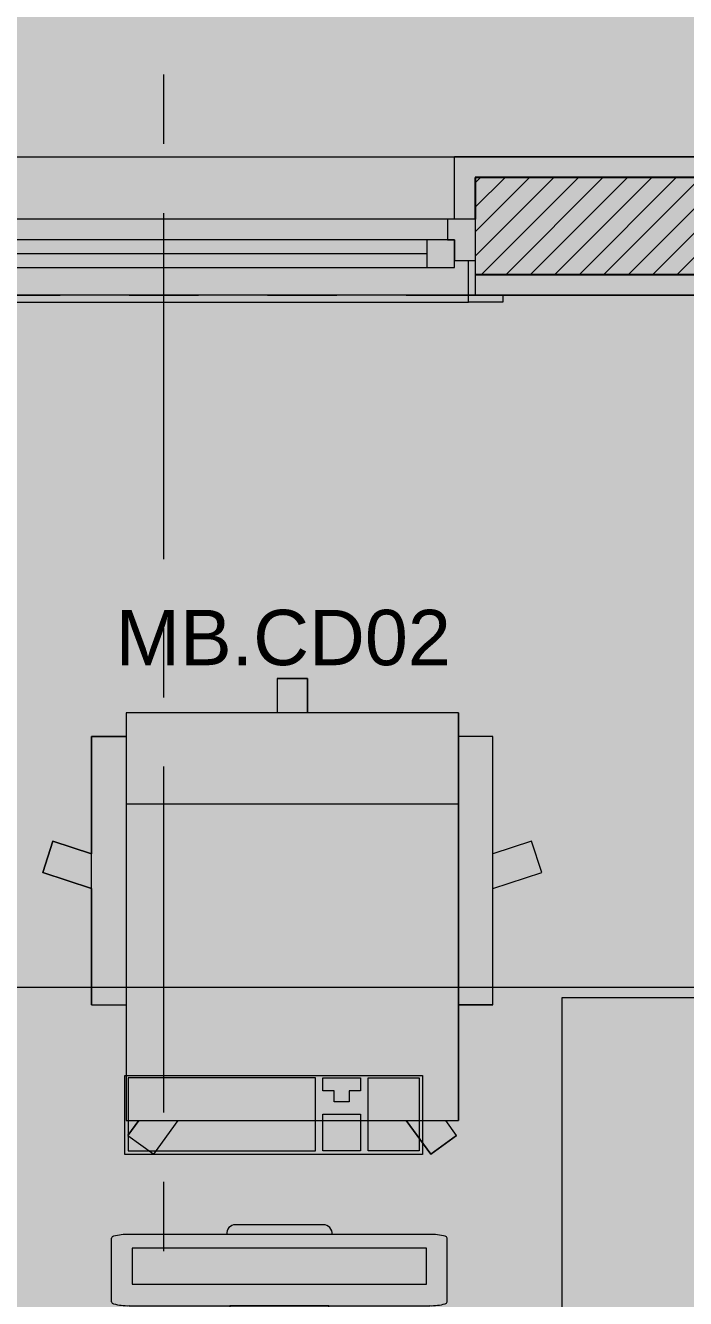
# Model space of a CAD drawing. Header units: metres. Extents: x -77 to 21.6, y -70.6 to -27.7.
# Drawn here: x -60.339 to -59.385, y -48.75 to -46.91 of the extents above; entities that cross this region are included whole.
import ezdxf

# ---------------------------------------------------------------- set-up
doc = ezdxf.new("R2010")
doc.units = ezdxf.units.M
doc.header["$MEASUREMENT"] = 0
doc.linetypes.add('Dashed', pattern=[0.07, 0.045, -0.025])
doc.linetypes.add('Dot & Dashed', pattern=[0.6, 0.5, -0.05, 0, -0.05])
for name, color, linetype, lineweight in [('0_Caneta_No__99', 7, 'Continuous', 20), ('Janelas Archicad_Caneta_No__10', 7, 'Continuous', 5), ('Janelas Archicad_Caneta_No__241', 7, 'Continuous', 13), ('MOBILIÁRIO_Caneta_No__96', 252, 'Continuous', 0), ('NOTAS-LAYOUT.EXEC_Caneta_No__99', 7, 'Continuous', 20), ('PAREDE CONSTRUIR_Caneta_No__241', 7, 'Continuous', 13), ('PAREDE CONSTRUIR_Caneta_No__3', 7, 'Continuous', 25)]:
    doc.layers.add(name, color=color, linetype=linetype, lineweight=lineweight)
for name, color, linetype in [('Janelas Archicad', 7, 'Continuous'), ('MOBILIÁRIO', 7, 'Continuous'), ('NOTAS-LAYOUT.EXEC', 7, 'Continuous'), ('PAREDE CONSTRUIR', 7, 'Continuous')]:
    doc.layers.add(name, color=color, linetype=linetype)
for name, color, linetype, lineweight, true_color in [('Janelas Archicad_Caneta_No__9', 7, 'Continuous', 5, 0x020202), ('LAJES.EST_Caneta_No__18', 7, 'Continuous', 0, 0xdfdfdf), ('LAJES.EST_Caneta_No__254', 7, 'Continuous', 0, 0xd1c9ad), ('MOBILIÁRIO_Caneta_No__19', 7, 'Continuous', 0, 0xe9e9e9), ('ZONA_Caneta_No__56', 7, 'Continuous', 0, 0xffe495)]:
    doc.layers.add(name, color=color, linetype=linetype, lineweight=lineweight, true_color=true_color)
doc.styles.add('GENERATED_STYLE_1', font='arial.ttf')

# ---------------------------------------------------------------- blocks, each defined once
blk = doc.blocks.new('Horizontal Multi-Sash Window 26_5')
at = {"layer": 'Janelas Archicad', "linetype": 'Continuous', "lineweight": 0, "true_color": 0xffffff}
for points in [[(-1.25, 0), (1.25, 0), (1.25, 0.05), (1.24, 0.06), (-1.24, 0.06), (-1.25, 0.05)], [(1.18, 0.01), (0.46, 0.01), (0.46, -0.03), (0.43, -0.03), (0.43, -0.06), (1.21, -0.06), (1.21, -0.03), (1.18, -0.03)], [(1.18, -0.03), (1.18, 0.01), (0.46, 0.01), (0.46, -0.03)], [(1.22, -0.03), (1.22, 0.01), (1.18, 0.01), (1.18, -0.03)], [(1.25, -0.06), (1.25, 0), (1.22, 0), (1.22, -0.03), (1.21, -0.03), (1.21, -0.06)]]:
    blk.add_hatch(color=7, dxfattribs=at).paths.add_polyline_path(points)
at = {"layer": 'Janelas Archicad_Caneta_No__10', "color": 7, "linetype": 'Continuous', "lineweight": 5}
for p, q in [((1.29, 0.06), (1.24, 0.06)), ((1.24, 0.06), (1.24, 0.05)), ((1.29, 0.05), (1.29, 0.06)), ((1.25, 0.05), (1.24, 0.05)), ((1.24, 0.05), (1.24, 0)), ((1.24, 0.05), (1.29, 0.05)), ((1.25, 0), (1.25, 0.05)), ((1.24, 0), (1.25, 0))]:
    blk.add_line(p, q, dxfattribs=at)
at = {"layer": 'Janelas Archicad_Caneta_No__241', "color": 7, "linetype": 'Continuous', "lineweight": 13}
for p, q in [((1.25, 0.02), (1.25, 0.05)), ((1.25, 0.05), (1.29, 0.05)), ((1.25, 0), (1.25, 0.02)), ((1.25, -0.06), (1.25, 0)), ((1.22, -0.06), (1.22, -0.15)), ((1.25, -0.15), (1.22, -0.15))]:
    blk.add_line(p, q, dxfattribs=at)
at = {"layer": 'Janelas Archicad_Caneta_No__9', "color": 18, "linetype": 'Continuous', "lineweight": 5, "true_color": 0x020202}
for p, q in [((-1.24, 0.06), (1.24, 0.06)), ((0.46, 0.01), (1.18, 0.01)), ((0.46, 0.01), (1.18, 0.01)), ((1.18, -0.03), (1.18, 0.01)), ((1.18, 0.01), (1.22, 0.01)), ((1.22, 0.01), (1.22, -0.03)), ((1.22, -0.03), (1.22, 0)), ((1.22, 0), (1.25, 0)), ((0.46, -0.01), (1.18, -0.01)), ((1.18, -0.03), (0.46, -0.03)), ((1.22, -0.03), (1.18, -0.03)), ((1.21, -0.06), (1.21, -0.03)), ((1.21, -0.03), (1.22, -0.03)), ((1.21, -0.06), (0.43, -0.06)), ((1.25, -0.06), (1.21, -0.06)), ((-1.22, -0.15), (1.22, -0.15))]:
    blk.add_line(p, q, dxfattribs=at)
at = {"layer": 'Janelas Archicad_Caneta_No__9', "color": 18, "linetype": 'Dashed', "lineweight": 5, "true_color": 0x020202}
blk.add_line((-1.25, 0.05), (1.25, 0.05), dxfattribs=at)
blk = doc.blocks.new('Office Chair 04 10[61]_6', base_point=(-60.3107, -48.536))
at = {"layer": 'MOBILIÁRIO_Caneta_No__19', "linetype": 'Continuous', "lineweight": 0, "true_color": 0xe9e9e9}
blk.add_hatch(color=254, dxfattribs=at).paths.add_polyline_path([(-59.6634, -47.938), (-59.7134, -47.938), (-59.7134, -47.9036), (-59.9314, -47.9036), (-59.9314, -47.8542), (-59.9754, -47.8542), (-59.9754, -47.9036), (-60.1934, -47.9036), (-60.1934, -47.938), (-60.2434, -47.938), (-60.2434, -48.1075), (-60.2992, -48.0894), (-60.3139, -48.1346), (-60.2434, -48.1575), (-60.2434, -48.3259), (-60.1934, -48.3259), (-60.1934, -48.4926), (-60.1751, -48.4926), (-60.1909, -48.5143), (-60.1535, -48.5414), (-60.1181, -48.4926), (-59.7888, -48.4926), (-59.7533, -48.5414), (-59.716, -48.5143), (-59.7317, -48.4926), (-59.7134, -48.4926), (-59.7134, -48.3259), (-59.6634, -48.3259), (-59.6634, -48.1575), (-59.593, -48.1346), (-59.6077, -48.0894), (-59.6634, -48.1075)])
at = {"layer": 'MOBILIÁRIO_Caneta_No__96', "color": 252, "linetype": 'Continuous', "lineweight": 0}
for p, q in [((-59.9754, -47.8542), (-59.9754, -47.9036)), ((-59.9754, -47.8542), (-59.9314, -47.8542)), ((-59.9314, -47.8542), (-59.9314, -47.9036)), ((-59.7134, -47.9036), (-60.1934, -47.9036)), ((-60.1934, -47.9036), (-60.1934, -48.4926)), ((-60.1934, -47.9036), (-60.1934, -48.4926)), ((-59.7134, -47.9036), (-59.7134, -48.4926)), ((-59.7134, -48.4926), (-59.7134, -47.9036)), ((-59.7134, -47.9036), (-59.7134, -48.4926)), ((-60.2434, -48.3259), (-60.2434, -47.938)), ((-60.2434, -47.938), (-60.1934, -47.938)), ((-59.6634, -47.938), (-59.7134, -47.938)), ((-59.6634, -48.3259), (-59.6634, -47.938)), ((-60.1934, -48.0351), (-59.7134, -48.0351)), ((-60.3139, -48.1346), (-60.2992, -48.0894)), ((-60.2992, -48.0894), (-60.2434, -48.1075)), ((-59.6077, -48.0894), (-59.6634, -48.1075)), ((-59.593, -48.1346), (-59.6077, -48.0894)), ((-60.2434, -48.1575), (-60.3139, -48.1346)), ((-59.6634, -48.1575), (-59.593, -48.1346)), ((-60.2434, -48.3259), (-60.1934, -48.3259)), ((-60.2434, -48.3259), (-60.1934, -48.3259)), ((-59.6634, -48.3259), (-59.7134, -48.3259)), ((-59.6634, -48.3259), (-59.7134, -48.3259)), ((-60.1934, -48.4926), (-59.7134, -48.4926)), ((-60.1909, -48.5143), (-60.1751, -48.4926)), ((-60.1535, -48.5414), (-60.1181, -48.4926)), ((-59.7533, -48.5414), (-59.7888, -48.4926)), ((-59.716, -48.5143), (-59.7317, -48.4926)), ((-60.1909, -48.5143), (-60.1535, -48.5414)), ((-59.716, -48.5143), (-59.7533, -48.5414))]:
    blk.add_line(p, q, dxfattribs=at)
at = {"layer": 'MOBILIÁRIO_Caneta_No__96', "color": 252, "linetype": 'Continuous', "lineweight": 0, "flags": 128}
blk.add_lwpolyline([(-59.6634, -47.938), (-59.7134, -47.938), (-59.7134, -47.9036), (-59.9314, -47.9036), (-59.9314, -47.8542), (-59.9754, -47.8542), (-59.9754, -47.9036), (-60.1934, -47.9036), (-60.1934, -47.938), (-60.2434, -47.938), (-60.2434, -48.1075), (-60.2992, -48.0894), (-60.3139, -48.1346), (-60.2434, -48.1575), (-60.2434, -48.3259), (-60.1934, -48.3259), (-60.1934, -48.4926), (-60.1751, -48.4926), (-60.1909, -48.5143), (-60.1535, -48.5414), (-60.1181, -48.4926), (-59.7888, -48.4926), (-59.7533, -48.5414), (-59.716, -48.5143), (-59.7317, -48.4926), (-59.7134, -48.4926), (-59.7134, -48.3259), (-59.6634, -48.3259), (-59.6634, -48.1575), (-59.593, -48.1346), (-59.6077, -48.0894), (-59.6634, -48.1075)], close=True, dxfattribs=at)
blk = doc.blocks.new('Office Desk Rect 26[85]_6', base_point=(-60.564, -48.9006))
at = {"layer": 'MOBILIÁRIO_Caneta_No__19', "linetype": 'Continuous', "lineweight": 0, "true_color": 0xe9e9e9}
blk.add_hatch(color=254, dxfattribs=at).paths.add_polyline_path([(-60.564, -48.9006), (-59.164, -48.9006), (-59.164, -48.3006), (-60.564, -48.3006)])
at = {"layer": 'MOBILIÁRIO_Caneta_No__96', "color": 252, "linetype": 'Continuous', "lineweight": 0}
for p, q in [((-59.164, -48.3156), (-59.564, -48.3156)), ((-59.564, -48.3156), (-59.564, -48.9006))]:
    blk.add_line(p, q, dxfattribs=at)
at = {"layer": 'MOBILIÁRIO_Caneta_No__96', "color": 252, "linetype": 'Continuous', "lineweight": 0, "flags": 128}
blk.add_lwpolyline([(-60.564, -48.9006), (-59.164, -48.9006), (-59.164, -48.3006), (-60.564, -48.3006)], close=True, dxfattribs=at)
blk = doc.blocks.new('Keyboard (Apple) 26[86]_6', base_point=(-60.1953, -48.4278))
at = {"layer": 'MOBILIÁRIO_Caneta_No__19', "linetype": 'Continuous', "lineweight": 0, "true_color": 0xe9e9e9}
blk.add_hatch(color=254, dxfattribs=at).paths.add_polyline_path([(-60.1953, -48.5418), (-59.7653, -48.5418), (-59.7653, -48.4278), (-60.1953, -48.4278)])
at = {"layer": 'MOBILIÁRIO_Caneta_No__96', "color": 252, "linetype": 'Continuous', "lineweight": 0}
for p, q in [((-59.9199, -48.4313), (-60.1903, -48.4313)), ((-60.1903, -48.4313), (-60.1903, -48.5368)), ((-59.9199, -48.5368), (-59.9199, -48.4313)), ((-59.9092, -48.4313), (-59.8546, -48.4313)), ((-59.9092, -48.4498), (-59.9092, -48.4313)), ((-59.8546, -48.4313), (-59.8546, -48.4498)), ((-59.844, -48.5368), (-59.844, -48.4313)), ((-59.844, -48.4313), (-59.7703, -48.4313)), ((-59.7703, -48.4313), (-59.7703, -48.5368)), ((-59.8927, -48.4498), (-59.9092, -48.4498)), ((-59.8927, -48.4658), (-59.8927, -48.4498)), ((-59.8546, -48.4498), (-59.8711, -48.4498)), ((-59.8711, -48.4498), (-59.8711, -48.4658)), ((-59.8711, -48.4658), (-59.8927, -48.4658)), ((-59.9092, -48.4838), (-59.8546, -48.4838)), ((-59.9092, -48.5368), (-59.9092, -48.4838)), ((-59.8546, -48.4838), (-59.8546, -48.5368)), ((-60.1903, -48.5368), (-59.9199, -48.5368)), ((-59.8546, -48.5368), (-59.9092, -48.5368)), ((-59.7703, -48.5368), (-59.844, -48.5368))]:
    blk.add_line(p, q, dxfattribs=at)
at = {"layer": 'MOBILIÁRIO_Caneta_No__96', "color": 252, "linetype": 'Continuous', "lineweight": 0, "flags": 128}
blk.add_lwpolyline([(-60.1953, -48.5418), (-60.1953, -48.4278), (-59.7653, -48.4278), (-59.7653, -48.5418)], close=True, dxfattribs=at)
blk = doc.blocks.new('iMac 26[87]_6', base_point=(-59.972, -48.6434))
at = {"layer": 'MOBILIÁRIO_Caneta_No__19', "linetype": 'Continuous', "lineweight": 0, "true_color": 0xe9e9e9}
for points in [[(-60.2146, -48.663), (-60.2146, -48.7548), (-60.2145, -48.7549, 0.267414), (-60.2116, -48.7577, 0.076493), (-60.1892, -48.7604), (-60.1892, -48.6574, 0.076493), (-60.2116, -48.6601, 0.267414)], [(-59.7294, -48.663, 0.267414), (-59.7324, -48.6601, 0.064809), (-59.7548, -48.6574), (-60.1892, -48.6574), (-60.1892, -48.7604), (-59.7548, -48.7604, 0.076493), (-59.7325, -48.7577, 0.267414), (-59.7295, -48.7549)], [(-60.0355, -48.6434, 0.431428), (-60.0482, -48.6573), (-59.8959, -48.6573, 0.443051), (-59.9085, -48.6434)], [(-60.0357, -48.8308), (-59.9083, -48.8308), (-59.9073, -48.8306), (-59.9062, -48.8284), (-59.9052, -48.8245), (-59.9043, -48.819), (-59.9035, -48.8126), (-59.903, -48.8056), (-59.9006, -48.7604), (-60.0434, -48.7604), (-60.041, -48.8056), (-60.0405, -48.8126), (-60.0397, -48.819), (-60.0388, -48.8245), (-60.0378, -48.8284), (-60.0367, -48.8306)]]:
    blk.add_hatch(color=254, dxfattribs=at).paths.add_polyline_path(points)
at = {"layer": 'MOBILIÁRIO_Caneta_No__96', "color": 252, "linetype": 'Continuous', "lineweight": 0}
for p, q in [((-59.7548, -48.6574), (-60.1892, -48.6574)), ((-60.2146, -48.7548), (-60.2146, -48.663)), ((-59.7295, -48.7549), (-59.7294, -48.663)), ((-59.7594, -48.6774), (-60.1846, -48.6774)), ((-60.1846, -48.6774), (-60.1846, -48.7295)), ((-59.7594, -48.7295), (-59.7594, -48.6774)), ((-60.1846, -48.7295), (-59.7594, -48.7295)), ((-60.2145, -48.7549), (-60.2146, -48.7548)), ((-60.1892, -48.7604), (-59.7548, -48.7604))]:
    blk.add_line(p, q, dxfattribs=at)
at = {"layer": 'MOBILIÁRIO_Caneta_No__96', "color": 252, "linetype": 'Continuous', "lineweight": 0, "flags": 128}
blk.add_lwpolyline([(-60.0355, -48.6434, 0.431428), (-60.0482, -48.6573), (-59.8959, -48.6573, 0.443051), (-59.9085, -48.6434)], format="xyb", close=True, dxfattribs=at)
blk.add_lwpolyline([(-60.0357, -48.8308), (-59.9083, -48.8308), (-59.9073, -48.8306), (-59.9062, -48.8284), (-59.9052, -48.8245), (-59.9043, -48.819), (-59.9035, -48.8126), (-59.903, -48.8056), (-59.9006, -48.7604), (-60.0434, -48.7604), (-60.041, -48.8056), (-60.0405, -48.8126), (-60.0397, -48.819), (-60.0388, -48.8245), (-60.0378, -48.8284), (-60.0367, -48.8306)], close=True, dxfattribs=at)
at = {"layer": 'MOBILIÁRIO_Caneta_No__96', "color": 252, "linetype": 'Continuous', "lineweight": 0}
for centre, radius, start, end in [((-60.1916, -48.7317), 0.0743, 88.1194, 105.6162), ((-59.754, -48.745), 0.0876, 75.716, 90.5484), ((-60.2106, -48.6641), 0.00416, 104.7669, 164.6524), ((-59.7335, -48.6641), 0.00416, 15.3476, 75.2331), ((-60.2106, -48.7537), 0.00413, 196.441, 256.3266), ((-60.1916, -48.6864), 0.074, 254.391, 271.8878), ((-59.7524, -48.6864), 0.074, 268.1122, 285.609), ((-59.7335, -48.7537), 0.00413, 283.6734, 343.559)]:
    blk.add_arc(centre, radius, start, end, dxfattribs=at)
blk.add_ellipse((-59.972, -48.7866), major_axis=(0.0252, 0), ratio=0.377358, dxfattribs=at)
blk = doc.blocks.new('Label_121_6', base_point=(-60.0965, -47.7306))
at = {"layer": 'NOTAS-LAYOUT.EXEC_Caneta_No__99', "color": 7, "lineweight": 20, "insert": (-59.8537, -47.7549), "char_height": 0.08, "attachment_point": 2, "style": 'GENERATED_STYLE_1'}
blk.add_mtext('\\A1;{\\pqc;\\pt0,99;\\fArial|b0|i0|c0|p0;\\W1.000000;MB.CD02\\fArial|b0|i0|c0|p0;\\W1.000000;\\A1{\\H.66x;\\S^  ;}\\fArial|b0|i0|c0|p0;\\W1.000000;\\fArial|b0|i0|c0|p0;\\W1.000000;\\A1{\\H.66x;\\S^  ;}\\fArial|b0|i0|c0|p0;\\W1.000000;\\fArial|b0|i0|c0|p0;\\W1.000000;\\fArial|b0|i0|c0|p0;\\W1.000000;\\fArial|b0|i0|c0|p0;\\W1.000000;\\fArial|b0|i0|c0|p0;\\W1.000000;\\fArial|b0|i0|c0|p0;\\W1.000000;\\fArial|b0|i0|c0|p0;\\W1.000000;\\A1{\\H.66x;\\S^  ;}\\fArial|b0|i0|c0|p0;\\W1.000000;\\fArial|b0|i0|c0|p0;\\W1.000000;\\A1{\\H.66x;\\S^  ;}\\fArial|b0|i0|c0|p0;\\W1.000000;\\fArial|b0|i0|c0|p0;\\W1.000000;\\fArial|b0|i0|c0|p0;\\W1.000000;\\fArial|b0|i0|c0|p0;\\W1.000000;\\fArial|b0|i0|c0|p0;\\W1.000000;\\fArial|b0|i0|c0|p0;\\W1.000000;\\fArial|b0|i0|c0|p0;\\W1.000000;\\A1{\\H.66x;\\S^  ;}\\fArial|b0|i0|c0|p0;\\W1.000000;\\fArial|b0|i0|c0|p0;\\W1.000000;\\A1{\\H.66x;\\S^  ;}\\fArial|b0|i0|c0|p0;\\W1.000000;\\fArial|b0|i0|c0|p0;\\W1.000000;\\fArial|b0|i0|c0|p0;\\W1.000000;\\fArial|b0|i0|c0|p0;\\W1.000000;\\fArial|b0|i0|c0|p0;\\W1.000000;\\fArial|b0|i0|c0|p0;\\W1.000000;\\fArial|b0|i0|c0|p0;\\W1.000000;\\A1{\\H.66x;\\S^  ;}\\fArial|b0|i0|c0|p0;\\W1.000000;\\fArial|b0|i0|c0|p0;\\W1.000000;\\A1{\\H.66x;\\S^  ;}\\fArial|b0|i0|c0|p0;\\W1.000000;\\fArial|b0|i0|c0|p0;\\W1.000000;\\fArial|b0|i0|c0|p0;\\W1.000000;\\fArial|b0|i0|c0|p0;\\W1.000000;\\fArial|b0|i0|c0|p0;\\W1.000000;\\fArial|b0|i0|c0|p0;\\W1.000000;\\fArial|b0|i0|c0|p0;\\W1.000000;\\A1{\\H.66x;\\S^  ;}\\fArial|b0|i0|c0|p0;\\W1.000000;\\fArial|b0|i0|c0|p0;\\W1.000000;\\A1{\\H.66x;\\S^  ;}\\fArial|b0|i0|c0|p0;\\W1.000000;\\fArial|b0|i0|c0|p0;\\W1.000000;\\fArial|b0|i0|c0|p0;\\W1.000000;\\fArial|b0|i0|c0|p0;\\W1.000000;\\fArial|b0|i0|c0|p0;\\W1.000000;\\fArial|b0|i0|c0|p0;\\W1.000000;\\fArial|b0|i0|c0|p0;\\W1.000000;\\A1{\\H.66x;\\S^  ;}\\fArial|b0|i0|c0|p0;\\W1.000000;}', dxfattribs=at)

msp = doc.modelspace()

# ---------------------------------------------------------------- hatches: boundary and pattern name
at = {"layer": 'LAJES.EST_Caneta_No__18', "linetype": 'Continuous', "lineweight": 0, "true_color": 0xdfdfdf}
h = msp.add_hatch(dxfattribs=at)
h.set_pattern_fill('Piso_Externo__0006', color=254, style=0, pattern_type=2)
h.set_pattern_definition([(45, (0, 0.6), (-0.1909188, 0.1909188), [0, -0.18, 0, -0.27]), (110, (0.6, 0.6), (0.253717, 0.09234544), [0, -0.132, 0, -0.228])])
h.paths.add_polyline_path([(-76.514, -65.1016), (-73.814, -65.1016, -0.414214), (-75.814, -67.1016), (-66.814, -67.1016, -0.414214), (-68.814, -65.1016), (-68.814, -62.301), (-68.814, -45.4002, -0.414214), (-66.514, -43.1002), (-65.914, -43.1002), (-65.914, -42.3002), (-66.514, -42.3002), (-66.514, -38.2041), (-65.114, -38.2041), (-65.114, -36.7038), (-66.514, -36.7038), (-66.514, -32.5997), (-65.114, -32.5997), (-56.714, -32.5997), (-53.814, -32.5997), (-44.014, -32.5997), (-44.014, -42.3002), (-53.814, -42.3002), (-53.814, -47.1002), (-44.014, -47.1002), (-44.014, -50.8516), (-45.6136, -50.8516), (-45.6136, -52.3506), (-44.014, -52.3506), (-44.014, -60.3006), (-48.9163, -60.3006), (-48.9163, -61.1006), (-44.3609, -61.1006), (-44.3609, -67.1016), (-44.014, -67.1016), (-41.514, -67.1016), (-41.514, -28.1016), (-41.714, -28.1016), (-41.714, -60.3006), (-43.014, -60.3006), (-43.014, -30.0016), (-66.514, -30.0016), (-66.514, -28.1016), (-76.514, -28.1016)])
h.paths.add_polyline_path([(-73.814, -45.1016), (-76.314, -45.1016), (-76.314, -43.0892), (-75.7984, -43.0908, -0.414214), (-73.8139, -45.0876)], flags=0)
h.paths.add_polyline_path([(-73.814, -45.5846, -0.009328), (-73.814, -45.6604)], flags=0)
h.paths.add_polyline_path([(-52.814, -46.3002), (-52.814, -43.1002), (-44.014, -43.1002), (-44.014, -46.3002)], flags=0)
h.paths.add_polyline_path([(-67.714, -34.1), (-76.314, -34.1), (-76.314, -32.5997), (-67.714, -32.5997)], flags=0)
at = {"layer": 'LAJES.EST_Caneta_No__254', "linetype": 'Continuous', "lineweight": 0, "true_color": 0xd1c9ad}
h = msp.add_hatch(dxfattribs=at)
h.set_pattern_fill('Haie_OD_0006', color=9, style=0, pattern_type=2)
h.set_pattern_definition([(45, (0, 0.5), (-0.159099, 0.159099), [0, -0.15, 0, -0.225]), (110, (0.5, 0.5), (0.21143084, 0.07695453), [0, -0.11, 0, -0.19])])
h.paths.add_polyline_path([(-65.114, -47.1002), (-66.514, -47.1002), (-66.514, -60.3006), (-56.514, -60.3006), (-44.014, -60.3006), (-44.014, -56.6006), (-50.5957, -56.6006), (-50.5957, -54.2479), (-52.6157, -54.2479), (-52.6157, -52.5506), (-50.5957, -52.5506), (-45.6136, -52.5506), (-45.6136, -50.8516), (-44.014, -50.8516), (-44.014, -47.1002), (-53.814, -47.1002), (-53.814, -42.3002), (-44.014, -42.3002), (-44.014, -37.1002), (-51.174, -37.1002), (-51.174, -32.5997), (-53.814, -32.5997), (-56.714, -32.5997), (-58.7637, -32.5997), (-58.7637, -34.9038), (-63.464, -34.9038), (-63.464, -36.5038), (-65.114, -36.5038), (-65.114, -38.4037), (-63.464, -38.4037), (-63.464, -42.1002), (-65.114, -42.1002), (-65.114, -42.3002)])
h.paths.add_polyline_path([(-60.5596, -42.1002), (-60.5596, -38.4037), (-58.8637, -38.4037), (-58.8637, -42.1002)], flags=0)
h.paths.add_polyline_path([(-59.064, -48.7001), (-59.064, -47.3002), (-56.714, -47.3002), (-56.714, -48.7001)], flags=0)
at = {"layer": 'PAREDE CONSTRUIR', "linetype": 'Continuous', "lineweight": 0, "true_color": 0xffffff}
for points in [[(-59.719, -47.1002), (-62.159, -47.1002), (-62.159, -47.1902), (-59.719, -47.1902)], [(-59.719, -47.1002), (-59.719, -47.1902), (-59.689, -47.1902), (-59.689, -47.1302), (-59.689, -47.1002)], [(-59.689, -47.1002), (-59.689, -47.1302), (-59.064, -47.1302), (-59.064, -47.1002)], [(-59.689, -47.2702), (-59.689, -47.3002), (-59.064, -47.3002), (-59.064, -47.2702)]]:
    msp.add_hatch(color=7, dxfattribs=at).paths.add_polyline_path(points)
at = {"layer": 'PAREDE CONSTRUIR', "linetype": 'Continuous', "lineweight": 0, "true_color": 0x000000}
h = msp.add_hatch(dxfattribs=at)
h.set_pattern_fill('common_brick_0006', color=18, style=0, pattern_type=2)
h.set_pattern_definition([(45, (0, 0), (-0.0176776695, 0.0176776695), [])])
h.paths.add_polyline_path([(-59.689, -47.1902), (-59.689, -47.2502), (-59.689, -47.2702), (-59.064, -47.2702), (-59.064, -47.1302), (-59.689, -47.1302)])

# ---------------------------------------------------------------- linework, layer by layer
at = {"layer": '0_Caneta_No__99', "color": 7, "linetype": 'Dot & Dashed', "lineweight": 20}
msp.add_line((-60.1393, -27.9815), (-60.1393, -67.6566), dxfattribs=at)
at = {"layer": 'PAREDE CONSTRUIR_Caneta_No__241', "color": 7, "linetype": 'Continuous', "lineweight": 13}
for p, q in [((-59.719, -47.1902), (-59.719, -47.1002)), ((-59.689, -47.1002), (-59.719, -47.1002)), ((-59.689, -47.1902), (-59.719, -47.1902)), ((-59.689, -47.1902), (-59.689, -47.2502)), ((-59.689, -47.2502), (-59.689, -47.2702)), ((-59.689, -47.2702), (-59.689, -47.3002)), ((-59.689, -47.3002), (-59.649, -47.3002))]:
    msp.add_line(p, q, dxfattribs=at)
at = {"layer": 'PAREDE CONSTRUIR_Caneta_No__241', "color": 7, "linetype": 'Continuous', "lineweight": 13, "flags": 128}
for points in [[(-59.064, -47.1002), (-59.689, -47.1002)], [(-59.689, -47.3002), (-59.064, -47.3002)]]:
    msp.add_lwpolyline(points, dxfattribs=at)
at = {"layer": 'PAREDE CONSTRUIR_Caneta_No__3', "color": 7, "linetype": 'Continuous', "lineweight": 25}
for p, q in [((-59.064, -47.1302), (-59.689, -47.1302)), ((-59.689, -47.1302), (-59.689, -47.1902)), ((-59.689, -47.2702), (-59.064, -47.2702))]:
    msp.add_line(p, q, dxfattribs=at)
at = {"layer": 'ZONA_Caneta_No__56', "color": 41, "linetype": 'Continuous', "lineweight": 0, "true_color": 0xffe495, "flags": 128}
for points in [[(-56.514, -42.3002), (-64.914, -42.3002), (-64.914, -47.1002), (-56.514, -47.1002)], [(-59.164, -47.3002), (-62.714, -47.3002), (-62.714, -52.3506), (-59.164, -52.3506)]]:
    msp.add_lwpolyline(points, close=True, dxfattribs=at)

# ---------------------------------------------------------------- block references
at = {"layer": 'Janelas Archicad', "color": 18, "linetype": 'Continuous', "lineweight": 5, "true_color": 0x020202, "xscale": -1, "rotation": 180}
msp.add_blockref('Horizontal Multi-Sash Window 26_5', (-60.939, -47.2502), dxfattribs=at)
at = {"layer": 'MOBILIÁRIO', "color": 252, "linetype": 'Continuous', "lineweight": 0}
for name, p in [('Keyboard (Apple) 26[86]_6', (-60.1953, -48.4278)), ('iMac 26[87]_6', (-59.972, -48.6434))]:
    msp.add_blockref(name, p, dxfattribs=at)
at = {"layer": 'MOBILIÁRIO_Caneta_No__96', "color": 252, "linetype": 'Continuous', "lineweight": 0}
for name, p in [('Office Chair 04 10[61]_6', (-60.3107, -48.536)), ('Office Desk Rect 26[85]_6', (-60.564, -48.9006))]:
    msp.add_blockref(name, p, dxfattribs=at)
at = {"layer": 'NOTAS-LAYOUT.EXEC', "color": 251, "linetype": 'Continuous', "lineweight": 5, "true_color": 0x6b6b6b}
msp.add_blockref('Label_121_6', (-60.0965, -47.7306), dxfattribs=at)

doc.saveas('drawing.dxf')
